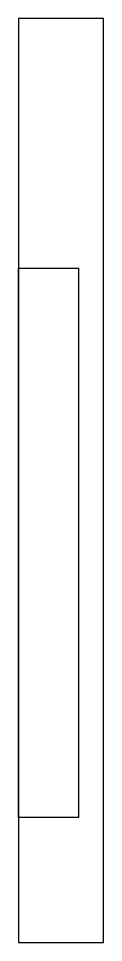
# Model space of a CAD drawing. Header units: millimetres. Extents: x -1.7 to 0, y 0 to 18.5.
import ezdxf

# ---------------------------------------------------------------- set-up
doc = ezdxf.new("R2010")
doc.units = ezdxf.units.MM
doc.layers.get('0').update_dxf_attribs({"linetype": 'CONTINUOUS'})

msp = doc.modelspace()

# ---------------------------------------------------------------- linework, layer by layer
for points in [[(0, 0), (0, 18.5), (-1.7, 18.5), (-1.7, 0)], [(-0.5, 2.5), (-1.7, 2.5), (-1.7, 13.5), (-0.5, 13.5)]]:
    msp.add_lwpolyline(points, close=True)

doc.saveas('drawing.dxf')
